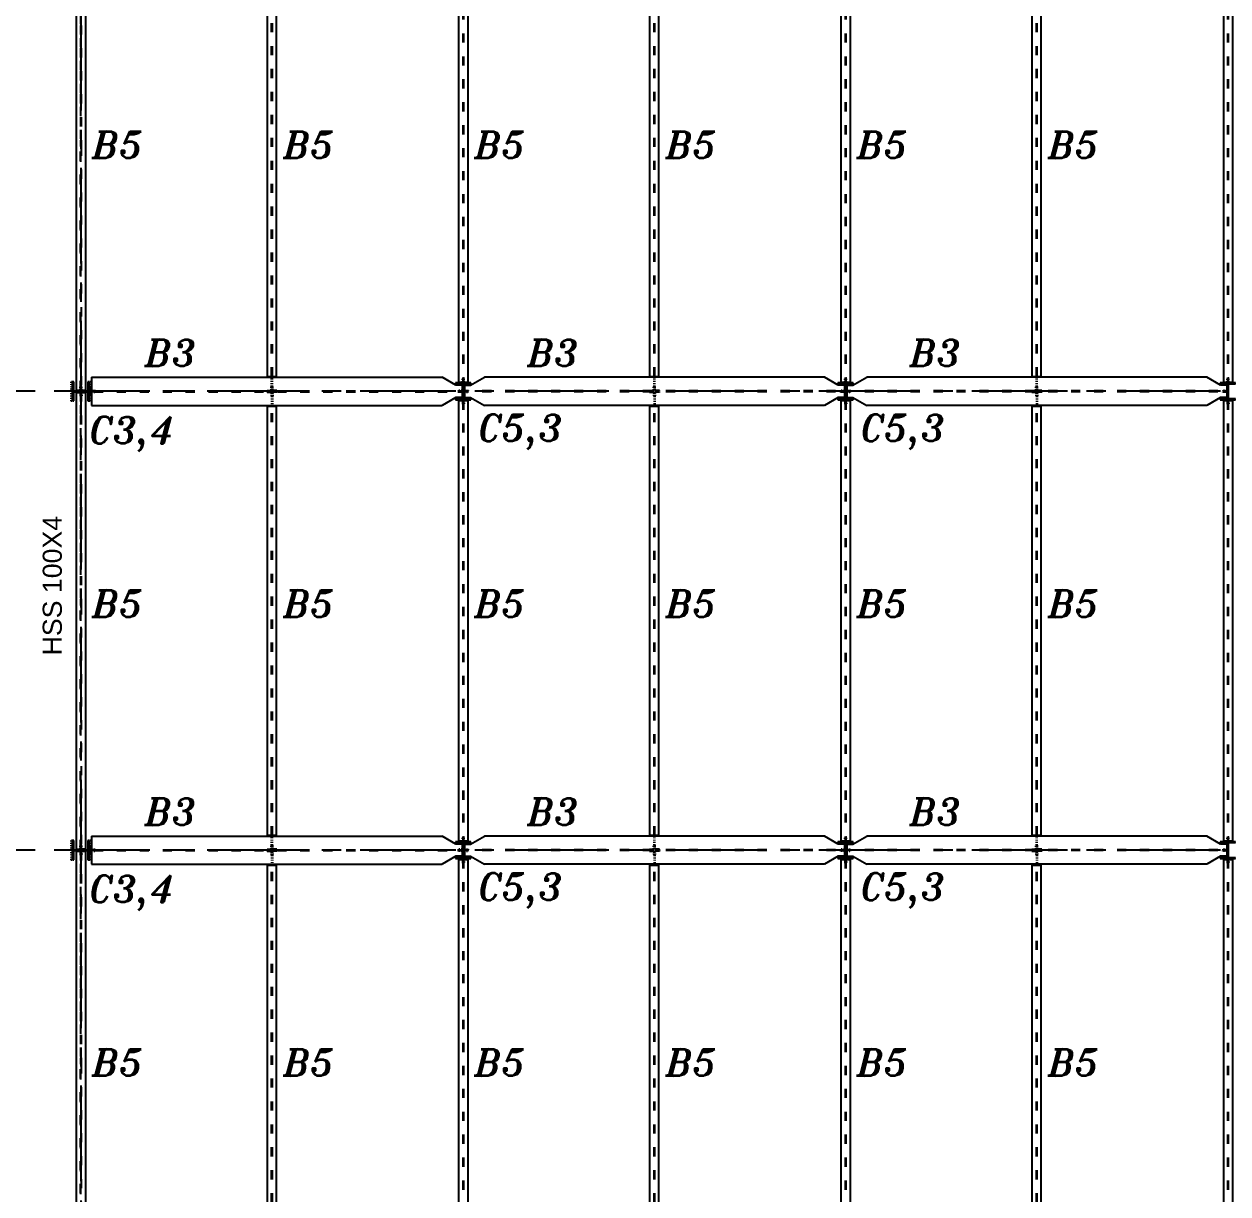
# Model space of a CAD drawing. Header units: inches. Extents: x -15 to 1885144, y -42615 to 866270.
# Drawn here: x 1699292 to 1715034, y 828802 to 844099 of the extents above; entities that cross this region are included whole.
import ezdxf

# ---------------------------------------------------------------- set-up
doc = ezdxf.new("R2010")
doc.units = ezdxf.units.IN
doc.header["$LTSCALE"] = 100
doc.header["$MEASUREMENT"] = 0
for name, pattern in [('CENTER', [2, 1.25, -0.25, 0.25, -0.25]), ('dash line', [30, 12, -18]), ('PHANTOM2', [1.25, 0.625, -0.125, 0.125, -0.125, 0.125, -0.125])]:
    doc.linetypes.add(name, pattern=pattern)
for name, color, linetype in [('axis', 8, 'PHANTOM2'), ('bracing', 6, 'Continuous'), ('columns', 2, 'Continuous'), ('layout', 7, 'Continuous'), ('text', 3, 'Continuous')]:
    doc.layers.add(name, color=color, linetype=linetype)
doc.styles.get("Standard").update_dxf_attribs({"font": 'arial.ttf'})
doc.styles.add('TEXT-3', font='ITALICT.shx', dxfattribs={"height": 350})

# ---------------------------------------------------------------- blocks, each defined once
blk = doc.blocks.new('*U974')
at = {"layer": 'columns', "ltscale": 0.01}
for p, q in [((-7400, 110), (-7600, 110)), ((-7600, 110), (-7600, 100)), ((-7600, 100), (-7400, 100)), ((-7505, 100), (-7505, -100)), ((-7505, 5), (-7495, 5)), ((-7495, 100), (-7495, -100)), ((-7400, 100), (-7400, 110)), ((-2400, 110), (-2600, 110)), ((-2600, 110), (-2600, 100)), ((-2600, 100), (-2400, 100)), ((-2505, 100), (-2505, -100)), ((-2505, 5), (-2495, 5)), ((-2495, 100), (-2495, -100)), ((-2400, 100), (-2400, 110)), ((2600, 110), (2400, 110)), ((2400, 110), (2400, 100)), ((2400, 100), (2600, 100)), ((2495, 100), (2495, -100)), ((2495, 5), (2505, 5)), ((2505, 100), (2505, -100)), ((2600, 100), (2600, 110)), ((7600, 110), (7400, 110)), ((7400, 110), (7400, 100)), ((7400, 100), (7600, 100)), ((7495, 100), (7495, -100)), ((7495, 5), (7505, 5)), ((7505, 100), (7505, -100)), ((7600, 100), (7600, 110)), ((-7400, -100), (-7600, -100)), ((-7600, -100), (-7600, -110)), ((-7600, -110), (-7400, -110)), ((-7400, -110), (-7400, -100)), ((-2400, -100), (-2600, -100)), ((-2600, -100), (-2600, -110)), ((-2600, -110), (-2400, -110)), ((-2400, -110), (-2400, -100)), ((2600, -100), (2400, -100)), ((2400, -100), (2400, -110)), ((2400, -110), (2600, -110)), ((2600, -110), (2600, -100)), ((7600, -100), (7400, -100)), ((7400, -100), (7400, -110)), ((7400, -110), (7600, -110)), ((7600, -110), (7600, -100))]:
    blk.add_line(p, q, dxfattribs=at)
blk = doc.blocks.new('*U975')
at = {"layer": 'columns', "color": 0, "linetype": 'ByBlock', "lineweight": -2, "transparency": 16777216}
for p in [(0, -12000), (0, -18000)]:
    blk.add_blockref('*U974', p, dxfattribs=at)
blk = doc.blocks.new('*U976')
at = {"layer": 'layout'}
for p, q in [((-12505, 2995), (-12565, 2995)), ((-12495, 2995), (-12435, 2995)), ((-12435, 2995), (-12435, 2989)), ((12495, 2993), (12435, 2993)), ((12505, 2993), (12565, 2993)), ((12565, 2993), (12565, 2987)), ((-12565, 2989), (-12511, 2989)), ((-12511, 2989), (-12511, 2985)), ((-12435, 2989), (-12489, 2989)), ((-12489, 2989), (-12489, 2985)), ((-7505, 2890), (-7565, 2890)), ((-7565, 2884), (-7511, 2884)), ((-7511, 2884), (-7511, 2880)), ((-7505, 2830), (-7505, 2880)), ((-7495, 2830), (-7495, 2890)), ((-7495, 2890), (-7435, 2890)), ((-7435, 2884), (-7489, 2884)), ((-7489, 2884), (-7489, 2880)), ((-7435, 2890), (-7435, 2884)), ((-2505, 2890), (-2565, 2890)), ((-2565, 2884), (-2511, 2884)), ((-2511, 2884), (-2511, 2880)), ((-2505, 2830), (-2505, 2880)), ((-2495, 2830), (-2495, 2890)), ((-2495, 2890), (-2435, 2890)), ((-2435, 2884), (-2489, 2884)), ((-2489, 2884), (-2489, 2880)), ((-2435, 2890), (-2435, 2884)), ((2495, 2890), (2435, 2890)), ((2435, 2884), (2489, 2884)), ((2489, 2884), (2489, 2880)), ((2495, 2830), (2495, 2880)), ((2505, 2830), (2505, 2890)), ((2505, 2890), (2565, 2890)), ((2565, 2884), (2511, 2884)), ((2511, 2884), (2511, 2880)), ((2565, 2890), (2565, 2884)), ((7500, 2890), (7440, 2890)), ((7440, 2884), (7494, 2884)), ((7494, 2884), (7494, 2880)), ((7500, 2830), (7500, 2880)), ((7510, 2830), (7510, 2890)), ((7510, 2890), (7570, 2890)), ((7570, 2884), (7516, 2884)), ((7516, 2884), (7516, 2880)), ((7570, 2890), (7570, 2884)), ((12435, 2987), (12489, 2987)), ((12489, 2987), (12489, 2983)), ((12565, 2987), (12511, 2987)), ((12511, 2987), (12511, 2983)), ((-7505, -2830), (-7505, -2880)), ((-7495, -2830), (-7495, -2890)), ((-2505, -2830), (-2505, -2880)), ((-2495, -2830), (-2495, -2890)), ((2495, -2830), (2495, -2880)), ((2505, -2830), (2505, -2890)), ((7500, -2830), (7500, -2880)), ((7510, -2830), (7510, -2890)), ((-12565, -2989), (-12511, -2989)), ((-12511, -2989), (-12511, -2985)), ((-12489, -2989), (-12489, -2985)), ((-12435, -2989), (-12489, -2989)), ((-12435, -2995), (-12435, -2989)), ((-7565, -2884), (-7511, -2884)), ((-7505, -2890), (-7565, -2890)), ((-7511, -2884), (-7511, -2880)), ((-7495, -2890), (-7435, -2890)), ((-7489, -2884), (-7489, -2880)), ((-7435, -2884), (-7489, -2884)), ((-7435, -2890), (-7435, -2884)), ((-2565, -2884), (-2511, -2884)), ((-2505, -2890), (-2565, -2890)), ((-2511, -2884), (-2511, -2880)), ((-2495, -2890), (-2435, -2890)), ((-2489, -2884), (-2489, -2880)), ((-2435, -2884), (-2489, -2884)), ((-2435, -2890), (-2435, -2884)), ((2435, -2884), (2489, -2884)), ((2495, -2890), (2435, -2890)), ((2489, -2884), (2489, -2880)), ((2505, -2890), (2565, -2890)), ((2511, -2884), (2511, -2880)), ((2565, -2884), (2511, -2884)), ((2565, -2890), (2565, -2884)), ((7440, -2884), (7494, -2884)), ((7500, -2890), (7440, -2890)), ((7494, -2884), (7494, -2880)), ((7510, -2890), (7570, -2890)), ((7516, -2884), (7516, -2880)), ((7570, -2884), (7516, -2884)), ((7570, -2890), (7570, -2884)), ((12435, -2986), (12489, -2986)), ((12489, -2986), (12489, -2982)), ((12511, -2986), (12511, -2982)), ((12565, -2986), (12511, -2986)), ((12565, -2992), (12565, -2986)), ((-12505, -2995), (-12565, -2995)), ((-12495, -2995), (-12435, -2995)), ((12495, -2992), (12435, -2992)), ((12505, -2992), (12565, -2992))]:
    blk.add_line(p, q, dxfattribs=at)
at = {"layer": 'layout', "ltscale": 0.01}
for p, q in [((-12565, 2989), (-12565, 2995)), ((-12505, 2995), (-12505, 2985)), ((-12495, 2995), (-12495, 2985)), ((12435, 2987), (12435, 2993)), ((12495, 2993), (12495, 2983)), ((12505, 2993), (12505, 2983)), ((-12560, 2985), (-12440, 2985)), ((-12560, 2985), (-12560, 200)), ((-12440, 2985), (-12440, 200)), ((-10065, 2989), (-10011, 2989)), ((-9935, 2989), (-9989, 2989)), ((-7565, 2884), (-7565, 2890)), ((-7560, 2880), (-7440, 2880)), ((-7560, 2880), (-7560, -2880)), ((-7505, 2890), (-7505, 2880)), ((-7440, 2880), (-7440, -2880)), ((-5065, 2989), (-5011, 2989)), ((-4935, 2989), (-4989, 2989)), ((-2565, 2884), (-2565, 2890)), ((-2560, 2880), (-2440, 2880)), ((-2560, 2880), (-2560, -2880)), ((-2505, 2890), (-2505, 2880)), ((-2440, 2880), (-2440, -2880)), ((-65, 2989), (-11, 2989)), ((65, 2989), (11, 2989)), ((2435, 2884), (2435, 2890)), ((2440, 2880), (2560, 2880)), ((2440, 2880), (2440, -2880)), ((2495, 2890), (2495, 2880)), ((2560, 2880), (2560, -2880)), ((4935, 2989), (4989, 2989)), ((5065, 2989), (5011, 2989)), ((7440, 2884), (7440, 2890)), ((7445, 2880), (7565, 2880)), ((7445, 2880), (7445, -2880)), ((7500, 2890), (7500, 2880)), ((7565, 2880), (7565, -2880)), ((9940, 2989), (9994, 2989)), ((10070, 2989), (10016, 2989)), ((12440, 2983), (12560, 2983)), ((12440, -2982), (12440, 2983)), ((12560, -2982), (12560, 2983)), ((-10060, 2805), (-9940, 2805)), ((-10060, -2805), (-10060, 2805)), ((-9940, -2805), (-9940, 2805)), ((-5060, 2805), (-4940, 2805)), ((-5060, -2805), (-5060, 2805)), ((-4940, -2805), (-4940, 2805)), ((-60, 2805), (60, 2805)), ((-60, -2805), (-60, 2805)), ((60, -2805), (60, 2805)), ((4940, 2805), (5060, 2805)), ((4940, -2805), (4940, 2805)), ((5060, -2805), (5060, 2805)), ((9945, 2805), (10065, 2805)), ((9945, -2805), (9945, 2805)), ((10065, -2805), (10065, 2805)), ((-12560, 200), (-12560, -2985)), ((-12440, 200), (-12440, -2985)), ((-10060, -2805), (-9940, -2805)), ((-5060, -2805), (-4940, -2805)), ((-60, -2805), (60, -2805)), ((4940, -2805), (5060, -2805)), ((9945, -2805), (10065, -2805)), ((-12565, -2989), (-12565, -2995)), ((-12560, -2985), (-12440, -2985)), ((-12505, -2995), (-12505, -2985)), ((-12495, -2995), (-12495, -2985)), ((-10065, -2989), (-10011, -2989)), ((-9935, -2989), (-9989, -2989)), ((-7565, -2884), (-7565, -2890)), ((-7560, -2880), (-7440, -2880)), ((-7505, -2890), (-7505, -2880)), ((-5065, -2989), (-5011, -2989)), ((-4935, -2989), (-4989, -2989)), ((-2565, -2884), (-2565, -2890)), ((-2560, -2880), (-2440, -2880)), ((-2505, -2890), (-2505, -2880)), ((-65, -2989), (-11, -2989)), ((65, -2989), (11, -2989)), ((2435, -2884), (2435, -2890)), ((2440, -2880), (2560, -2880)), ((2495, -2890), (2495, -2880)), ((4935, -2989), (4989, -2989)), ((5065, -2989), (5011, -2989)), ((7440, -2884), (7440, -2890)), ((7445, -2880), (7565, -2880)), ((7500, -2890), (7500, -2880)), ((9940, -2989), (9994, -2989)), ((10070, -2989), (10016, -2989)), ((12435, -2986), (12435, -2992)), ((12440, -2982), (12560, -2982)), ((12495, -2992), (12495, -2982)), ((12505, -2992), (12505, -2982))]:
    blk.add_line(p, q, dxfattribs=at)
at = {"layer": 'layout', "linetype": 'dash line'}
for p, q in [((-12546, 2995), (-12546, 2989)), ((-12530, 2995), (-12530, 2989)), ((-12470, 2995), (-12470, 2989)), ((-12454, 2995), (-12454, 2989)), ((12454, 2993), (12454, 2987)), ((12470, 2993), (12470, 2987)), ((12530, 2993), (12530, 2987)), ((12546, 2993), (12546, 2987)), ((-7546, 2890), (-7546, 2884)), ((-7530, 2890), (-7530, 2884)), ((-7470, 2890), (-7470, 2884)), ((-7454, 2890), (-7454, 2884)), ((-2546, 2890), (-2546, 2884)), ((-2530, 2890), (-2530, 2884)), ((-2470, 2890), (-2470, 2884)), ((-2454, 2890), (-2454, 2884)), ((2454, 2890), (2454, 2884)), ((2470, 2890), (2470, 2884)), ((2530, 2890), (2530, 2884)), ((2546, 2890), (2546, 2884)), ((7459, 2890), (7459, 2884)), ((7475, 2890), (7475, 2884)), ((7535, 2890), (7535, 2884)), ((7551, 2890), (7551, 2884)), ((-12546, -2995), (-12546, -2989)), ((-12530, -2995), (-12530, -2989)), ((-12470, -2995), (-12470, -2989)), ((-12454, -2995), (-12454, -2989)), ((-7546, -2890), (-7546, -2884)), ((-7530, -2890), (-7530, -2884)), ((-7470, -2890), (-7470, -2884)), ((-7454, -2890), (-7454, -2884)), ((-2546, -2890), (-2546, -2884)), ((-2530, -2890), (-2530, -2884)), ((-2470, -2890), (-2470, -2884)), ((-2454, -2890), (-2454, -2884)), ((2454, -2890), (2454, -2884)), ((2470, -2890), (2470, -2884)), ((2530, -2890), (2530, -2884)), ((2546, -2890), (2546, -2884)), ((7459, -2890), (7459, -2884)), ((7475, -2890), (7475, -2884)), ((7535, -2890), (7535, -2884)), ((7551, -2890), (7551, -2884)), ((12454, -2992), (12454, -2986)), ((12470, -2992), (12470, -2986)), ((12530, -2992), (12530, -2986)), ((12546, -2992), (12546, -2986))]:
    blk.add_line(p, q, dxfattribs=at)
at = {"layer": 'layout', "linetype": 'dash line', "ltscale": 0.01}
for p, q in [((-10005, 2995), (-10065, 2995)), ((-10065, 2989), (-10065, 2995)), ((-10046, 2995), (-10046, 2989)), ((-10030, 2995), (-10030, 2989)), ((-10005, 2935), (-10005, 2995)), ((-9995, 2935), (-9995, 2995)), ((-9995, 2995), (-9935, 2995)), ((-9970, 2995), (-9970, 2989)), ((-9954, 2995), (-9954, 2989)), ((-9935, 2995), (-9935, 2989)), ((-5005, 2995), (-5065, 2995)), ((-5065, 2989), (-5065, 2995)), ((-5046, 2995), (-5046, 2989)), ((-5030, 2995), (-5030, 2989)), ((-5005, 2935), (-5005, 2995)), ((-4995, 2935), (-4995, 2995)), ((-4995, 2995), (-4935, 2995)), ((-4970, 2995), (-4970, 2989)), ((-4954, 2995), (-4954, 2989)), ((-4935, 2995), (-4935, 2989)), ((-5, 2995), (-65, 2995)), ((-65, 2989), (-65, 2995)), ((-46, 2995), (-46, 2989)), ((-30, 2995), (-30, 2989)), ((-5, 2935), (-5, 2995)), ((5, 2935), (5, 2995)), ((5, 2995), (65, 2995)), ((30, 2995), (30, 2989)), ((46, 2995), (46, 2989)), ((65, 2995), (65, 2989)), ((4995, 2995), (4935, 2995)), ((4935, 2989), (4935, 2995)), ((4954, 2995), (4954, 2989)), ((4970, 2995), (4970, 2989)), ((4995, 2935), (4995, 2995)), ((5005, 2935), (5005, 2995)), ((5005, 2995), (5065, 2995)), ((5030, 2995), (5030, 2989)), ((5046, 2995), (5046, 2989)), ((5065, 2995), (5065, 2989)), ((10000, 2995), (9940, 2995)), ((9940, 2989), (9940, 2995)), ((9959, 2995), (9959, 2989)), ((9975, 2995), (9975, 2989)), ((10000, 2935), (10000, 2995)), ((10010, 2935), (10010, 2995)), ((10010, 2995), (10070, 2995)), ((10035, 2995), (10035, 2989)), ((10051, 2995), (10051, 2989)), ((10070, 2995), (10070, 2989)), ((-10011, 2989), (-10011, 2985)), ((-10011, 2985), (-10011, 2935)), ((-10011, 2935), (-10005, 2935)), ((-10005, 2935), (-10005, 2815)), ((-9989, 2935), (-9995, 2935)), ((-9995, 2935), (-9995, 2815)), ((-9989, 2989), (-9989, 2985)), ((-9989, 2985), (-9989, 2935)), ((-7511, 2880), (-7511, 2830)), ((-7489, 2880), (-7489, 2830)), ((-5011, 2989), (-5011, 2985)), ((-5011, 2985), (-5011, 2935)), ((-5011, 2935), (-5005, 2935)), ((-5005, 2935), (-5005, 2815)), ((-4989, 2935), (-4995, 2935)), ((-4995, 2935), (-4995, 2815)), ((-4989, 2989), (-4989, 2985)), ((-4989, 2985), (-4989, 2935)), ((-2511, 2880), (-2511, 2830)), ((-2489, 2880), (-2489, 2830)), ((-11, 2989), (-11, 2985)), ((-11, 2985), (-11, 2935)), ((-11, 2935), (-5, 2935)), ((-5, 2935), (-5, 2815)), ((11, 2935), (5, 2935)), ((5, 2935), (5, 2815)), ((11, 2989), (11, 2985)), ((11, 2985), (11, 2935)), ((2489, 2880), (2489, 2830)), ((2511, 2880), (2511, 2830)), ((4989, 2989), (4989, 2985)), ((4989, 2985), (4989, 2935)), ((4989, 2935), (4995, 2935)), ((4995, 2935), (4995, 2815)), ((5011, 2935), (5005, 2935)), ((5005, 2935), (5005, 2815)), ((5011, 2989), (5011, 2985)), ((5011, 2985), (5011, 2935)), ((7494, 2880), (7494, 2830)), ((7516, 2880), (7516, 2830)), ((9994, 2989), (9994, 2985)), ((9994, 2985), (9994, 2935)), ((9994, 2935), (10000, 2935)), ((10000, 2935), (10000, 2815)), ((10016, 2935), (10010, 2935)), ((10010, 2935), (10010, 2815)), ((10016, 2989), (10016, 2985)), ((10016, 2985), (10016, 2935)), ((-7511, 2830), (-7505, 2830)), ((-7489, 2830), (-7495, 2830)), ((-2511, 2830), (-2505, 2830)), ((-2489, 2830), (-2495, 2830)), ((2489, 2830), (2495, 2830)), ((2511, 2830), (2505, 2830)), ((7494, 2830), (7500, 2830)), ((7516, 2830), (7510, 2830)), ((-10005, -2935), (-10005, -2815)), ((-9995, -2935), (-9995, -2815)), ((-7511, -2880), (-7511, -2830)), ((-7511, -2830), (-7505, -2830)), ((-7489, -2830), (-7495, -2830)), ((-7489, -2880), (-7489, -2830)), ((-5005, -2935), (-5005, -2815)), ((-4995, -2935), (-4995, -2815)), ((-2511, -2880), (-2511, -2830)), ((-2511, -2830), (-2505, -2830)), ((-2489, -2830), (-2495, -2830)), ((-2489, -2880), (-2489, -2830)), ((-5, -2935), (-5, -2815)), ((5, -2935), (5, -2815)), ((2489, -2880), (2489, -2830)), ((2489, -2830), (2495, -2830)), ((2511, -2830), (2505, -2830)), ((2511, -2880), (2511, -2830)), ((4995, -2935), (4995, -2815)), ((5005, -2935), (5005, -2815)), ((7494, -2880), (7494, -2830)), ((7494, -2830), (7500, -2830)), ((7516, -2830), (7510, -2830)), ((7516, -2880), (7516, -2830)), ((10000, -2935), (10000, -2815)), ((10010, -2935), (10010, -2815)), ((-10065, -2989), (-10065, -2995)), ((-10046, -2995), (-10046, -2989)), ((-10030, -2995), (-10030, -2989)), ((-10011, -2985), (-10011, -2935)), ((-10011, -2935), (-10005, -2935)), ((-10011, -2989), (-10011, -2985)), ((-10005, -2935), (-10005, -2995)), ((-9995, -2935), (-9995, -2995)), ((-9989, -2935), (-9995, -2935)), ((-9989, -2985), (-9989, -2935)), ((-9989, -2989), (-9989, -2985)), ((-9970, -2995), (-9970, -2989)), ((-9954, -2995), (-9954, -2989)), ((-9935, -2995), (-9935, -2989)), ((-5065, -2989), (-5065, -2995)), ((-5046, -2995), (-5046, -2989)), ((-5030, -2995), (-5030, -2989)), ((-5011, -2985), (-5011, -2935)), ((-5011, -2935), (-5005, -2935)), ((-5011, -2989), (-5011, -2985)), ((-5005, -2935), (-5005, -2995)), ((-4995, -2935), (-4995, -2995)), ((-4989, -2935), (-4995, -2935)), ((-4989, -2985), (-4989, -2935)), ((-4989, -2989), (-4989, -2985)), ((-4970, -2995), (-4970, -2989)), ((-4954, -2995), (-4954, -2989)), ((-4935, -2995), (-4935, -2989)), ((-65, -2989), (-65, -2995)), ((-46, -2995), (-46, -2989)), ((-30, -2995), (-30, -2989)), ((-11, -2985), (-11, -2935)), ((-11, -2935), (-5, -2935)), ((-11, -2989), (-11, -2985)), ((-5, -2935), (-5, -2995)), ((5, -2935), (5, -2995)), ((11, -2935), (5, -2935)), ((11, -2985), (11, -2935)), ((11, -2989), (11, -2985)), ((30, -2995), (30, -2989)), ((46, -2995), (46, -2989)), ((65, -2995), (65, -2989)), ((4935, -2989), (4935, -2995)), ((4954, -2995), (4954, -2989)), ((4970, -2995), (4970, -2989)), ((4989, -2985), (4989, -2935)), ((4989, -2935), (4995, -2935)), ((4989, -2989), (4989, -2985)), ((4995, -2935), (4995, -2995)), ((5005, -2935), (5005, -2995)), ((5011, -2935), (5005, -2935)), ((5011, -2985), (5011, -2935)), ((5011, -2989), (5011, -2985)), ((5030, -2995), (5030, -2989)), ((5046, -2995), (5046, -2989)), ((5065, -2995), (5065, -2989)), ((9940, -2989), (9940, -2995)), ((9959, -2995), (9959, -2989)), ((9975, -2995), (9975, -2989)), ((9994, -2985), (9994, -2935)), ((9994, -2935), (10000, -2935)), ((9994, -2989), (9994, -2985)), ((10000, -2935), (10000, -2995)), ((10010, -2935), (10010, -2995)), ((10016, -2935), (10010, -2935)), ((10016, -2985), (10016, -2935)), ((10016, -2989), (10016, -2985)), ((10035, -2995), (10035, -2989)), ((10051, -2995), (10051, -2989)), ((10070, -2995), (10070, -2989)), ((-10005, -2995), (-10065, -2995)), ((-9995, -2995), (-9935, -2995)), ((-5005, -2995), (-5065, -2995)), ((-4995, -2995), (-4935, -2995)), ((-5, -2995), (-65, -2995)), ((5, -2995), (65, -2995)), ((4995, -2995), (4935, -2995)), ((5005, -2995), (5065, -2995)), ((10000, -2995), (9940, -2995)), ((10010, -2995), (10070, -2995))]:
    blk.add_line(p, q, dxfattribs=at)
at = {"layer": 'layout', "linetype": 'dash line', "ltscale": 0.1}
for p, q in [((-12505, 2985), (-12505, 200)), ((-12495, 2985), (-12495, 200)), ((-7505, 2880), (-7505, -2830)), ((-7495, 2880), (-7495, -2830)), ((-2505, 2880), (-2505, -2830)), ((-2495, 2880), (-2495, -2830)), ((2495, 2880), (2495, -2830)), ((2505, 2880), (2505, -2830)), ((7500, 2880), (7500, -2830)), ((7510, 2880), (7510, -2830)), ((12495, 2983), (12495, -2982)), ((12505, -2982), (12505, 2983)), ((-10005, -2805), (-10005, 2805)), ((-9995, -2805), (-9995, 2805)), ((-5005, -2805), (-5005, 2805)), ((-4995, -2805), (-4995, 2805)), ((-5, -2805), (-5, 2805)), ((5, -2805), (5, 2805)), ((4995, -2805), (4995, 2805)), ((5005, -2805), (5005, 2805)), ((10000, -2805), (10000, 2805)), ((10010, -2805), (10010, 2805)), ((-12505, -2985), (-12505, 200)), ((-12495, 200), (-12495, -2985))]:
    blk.add_line(p, q, dxfattribs=at)
blk = doc.blocks.new('*U977')
at = {"layer": 'layout', "color": 0, "linetype": 'ByBlock', "lineweight": -2, "transparency": 16777216}
for p in [(0, -6000), (0, -12000), (0, -18000)]:
    blk.add_blockref('*U976', p, dxfattribs=at)
blk = doc.blocks.new('*U982')
at = {"layer": 'columns', "linetype": 'dash line', "ltscale": 0.01}
for p, q in [((-12700, 125), (-12700, -125)), ((-12680, 125), (-12700, 125)), ((-12680, -125), (-12680, 125)), ((-12460, -125), (-12460, 125)), ((-12440, 125), (-12460, 125)), ((-12440, -125), (-12440, 125)), ((12190, 110), (12190, -110)), ((12210, 110), (12190, 110)), ((12210, -110), (12210, 110)), ((12650, 110), (12650, -110)), ((12670, 110), (12650, 110)), ((12670, -110), (12670, 110)), ((-12700, -125), (-12680, -125)), ((-12460, -125), (-12440, -125)), ((12190, -110), (12210, -110)), ((12650, -110), (12670, -110))]:
    blk.add_line(p, q, dxfattribs=at)
at = {"layer": 'columns', "ltscale": 0.01}
for p, q in [((-12680, 125), (-12680, -125)), ((-12660, 125), (-12680, 125)), ((-12680, -125), (-12680, 125)), ((-12680, 5), (-12460, 5)), ((-12660, -125), (-12660, 125)), ((-12660, 5), (-12480, 5)), ((-12660, 5), (-12480, 5)), ((-12570, -5), (-12570, 5)), ((-12570, -5), (-12570, 5)), ((-12480, 125), (-12480, -125)), ((-12460, 125), (-12480, 125)), ((-12460, -125), (-12460, 125)), ((-12460, 125), (-12460, -125)), ((12160, 120), (12160, -120)), ((12180, 120), (12160, 120)), ((12180, -120), (12180, 120)), ((12180, 7.5), (12680, 7.5)), ((12210, 7.5), (12650, 7.5)), ((12430, -7.5), (12430, 7.5)), ((12430, -7.5), (12430, 7.5)), ((12680, 120), (12680, -120)), ((12700, 120), (12680, 120)), ((12700, -120), (12700, 120)), ((-12680, -5), (-12460, -5)), ((-12680, -125), (-12660, -125)), ((-12660, -5), (-12480, -5)), ((-12660, -5), (-12480, -5)), ((-12480, -125), (-12460, -125)), ((12160, -120), (12180, -120)), ((12180, -7.5), (12680, -7.5)), ((12210, -7.5), (12650, -7.5)), ((12680, -120), (12700, -120))]:
    blk.add_line(p, q, dxfattribs=at)
blk = doc.blocks.new('*U983')
at = {"layer": 'columns', "color": 0, "linetype": 'ByBlock', "lineweight": -2, "transparency": 16777216}
for p in [(0, -12000), (0, -18000)]:
    blk.add_blockref('*U982', p, dxfattribs=at)
blk = doc.blocks.new('*U1009')
at = {"layer": 'text', "linetype": 'Continuous', "style": 'TEXT-3'}
blk.add_text('B3', height=350, dxfattribs=at).set_placement((-350, -175))
blk = doc.blocks.new('*U1010')
at = {"layer": 'text', "color": 0, "linetype": 'ByBlock', "lineweight": -2, "transparency": 16777216}
for p in [(0, 48000), (5000, 48000), (10000, 48000), (0, 42000), (5000, 42000), (10000, 42000)]:
    blk.add_blockref('*U1009', p, dxfattribs=at)
blk = doc.blocks.new('*U1011')
at = {"layer": 'text', "linetype": 'Continuous', "style": 'TEXT-3'}
blk.add_text('B5', height=350, dxfattribs=at).set_placement((-358, -175))
blk = doc.blocks.new('*U1012')
at = {"layer": 'text', "color": 0, "linetype": 'ByBlock', "lineweight": -2, "transparency": 16777216}
for p in [(0, 48000), (2500, 48000), (5000, 48000), (7500, 48000), (10000, 48000), (12500, 48000), (0, 42000), (2500, 42000), (5000, 42000), (7500, 42000), (10000, 42000), (12500, 42000), (0, 36000), (2500, 36000), (5000, 36000), (7500, 36000), (10000, 36000), (12500, 36000)]:
    blk.add_blockref('*U1011', p, dxfattribs=at)
blk = doc.blocks.new('*U1021')
at = {"layer": 'text', "linetype": 'Continuous', "style": 'TEXT-3'}
blk.add_text('C3,4', height=350, dxfattribs=at).set_placement((-617, -142))
blk = doc.blocks.new('*U1022')
at = {"layer": 'text', "color": 0, "linetype": 'ByBlock', "lineweight": -2, "transparency": 16777216}
for p in [(0, 48000), (0, 42000)]:
    blk.add_blockref('*U1021', p, dxfattribs=at)
blk = doc.blocks.new('*U1023')
at = {"layer": 'text', "linetype": 'Continuous', "style": 'TEXT-3'}
blk.add_text('C5,3', height=350, dxfattribs=at).set_placement((-617, -142))
blk = doc.blocks.new('*U1024')
at = {"layer": 'text', "color": 0, "linetype": 'ByBlock', "lineweight": -2, "transparency": 16777216}
for p in [(0, 48000), (5000, 48000), (0, 42000), (5000, 42000)]:
    blk.add_blockref('*U1023', p, dxfattribs=at)

msp = doc.modelspace()

# ---------------------------------------------------------------- linework, layer by layer
at = {"layer": 'axis', "linetype": 'CENTER', "ltscale": 10}
for p, q in [((1700034.378, 862218.094), (1700034.378, 790996.968)), ((1734936.993, 839296.968), (1628025.176, 839296.968)), ((1734936.993, 839296.968), (1628025.176, 839296.968)), ((1734936.993, 839296.968), (1628025.176, 839296.968)), ((1734936.993, 839296.968), (1628025.176, 839296.968)), ((1734936.993, 833296.968), (1628025.176, 833296.968)), ((1734936.993, 833296.968), (1628025.176, 833296.968)), ((1734936.993, 833296.968), (1628025.176, 833296.968)), ((1734936.993, 833296.968), (1628025.176, 833296.968))]:
    msp.add_line(p, q, dxfattribs=at)
at = {"layer": 'bracing', "linetype": 'dash line', "ltscale": 0.1}
msp.add_line((1700034.378, 827296.968), (1700034.378, 845296.968), dxfattribs=at)
at = {"layer": 'layout', "ltscale": 0.01}
for p, q in [((1700174.378, 839481.968), (1704757.513, 839481.968)), ((1700174.378, 839481.968), (1700174.378, 839111.968)), ((1704939.378, 839376.968), (1704757.513, 839481.968)), ((1705129.378, 839376.968), (1705311.243, 839481.968)), ((1709757.513, 839481.968), (1705311.243, 839481.968)), ((1709939.378, 839376.968), (1709757.513, 839481.968)), ((1710129.378, 839376.968), (1710311.243, 839481.968)), ((1714757.513, 839481.968), (1710311.243, 839481.968)), ((1714939.378, 839376.968), (1714757.513, 839481.968)), ((1699969.378, 839307.968), (1699969.378, 839301.968)), ((1699969.378, 839285.968), (1699969.378, 839291.968)), ((1699974.378, 839311.968), (1700094.378, 839311.968)), ((1699974.378, 839281.968), (1700094.378, 839281.968)), ((1700029.378, 839301.968), (1700029.378, 839311.968)), ((1700029.378, 839291.968), (1700029.378, 839281.968)), ((1700164.378, 839291.968), (1700174.378, 839291.968)), ((1705019.378, 839376.968), (1704939.378, 839376.968)), ((1705019.378, 839376.968), (1705019.378, 839216.968)), ((1705049.378, 839376.968), (1705129.378, 839376.968)), ((1705049.378, 839376.968), (1705049.378, 839216.968)), ((1710019.378, 839376.968), (1709939.378, 839376.968)), ((1710019.378, 839376.968), (1710019.378, 839216.968)), ((1710029.378, 839291.968), (1710019.378, 839291.968)), ((1710049.378, 839376.968), (1710129.378, 839376.968)), ((1710049.378, 839376.968), (1710049.378, 839216.968)), ((1715019.378, 839376.968), (1714939.378, 839376.968)), ((1715019.378, 839376.968), (1715019.378, 839216.968)), ((1715029.378, 839291.968), (1715019.378, 839291.968)), ((1700174.378, 839111.968), (1704757.513, 839111.968)), ((1704939.378, 839216.968), (1704757.513, 839111.968)), ((1705019.378, 839216.968), (1704939.378, 839216.968)), ((1705049.378, 839216.968), (1705129.378, 839216.968)), ((1705129.378, 839216.968), (1705311.243, 839111.968)), ((1709757.513, 839111.968), (1705311.243, 839111.968)), ((1709939.378, 839216.968), (1709757.513, 839111.968)), ((1710019.378, 839216.968), (1709939.378, 839216.968)), ((1710049.378, 839216.968), (1710129.378, 839216.968)), ((1710129.378, 839216.968), (1710311.243, 839111.968)), ((1714757.513, 839111.968), (1710311.243, 839111.968)), ((1714939.378, 839216.968), (1714757.513, 839111.968)), ((1715019.378, 839216.968), (1714939.378, 839216.968)), ((1700174.378, 833481.968), (1704757.513, 833481.968)), ((1700174.378, 833481.968), (1700174.378, 833111.968)), ((1704939.378, 833376.968), (1704757.513, 833481.968)), ((1705129.378, 833376.968), (1705311.243, 833481.968)), ((1709757.513, 833481.968), (1705311.243, 833481.968)), ((1709939.378, 833376.968), (1709757.513, 833481.968)), ((1710129.378, 833376.968), (1710311.243, 833481.968)), ((1714757.513, 833481.968), (1710311.243, 833481.968)), ((1714939.378, 833376.968), (1714757.513, 833481.968)), ((1699969.378, 833307.968), (1699969.378, 833301.968)), ((1699969.378, 833285.968), (1699969.378, 833291.968)), ((1699974.378, 833311.968), (1700094.378, 833311.968)), ((1699974.378, 833281.968), (1700094.378, 833281.968)), ((1700029.378, 833301.968), (1700029.378, 833311.968)), ((1700029.378, 833291.968), (1700029.378, 833281.968)), ((1700164.378, 833291.968), (1700174.378, 833291.968)), ((1705019.378, 833376.968), (1704939.378, 833376.968)), ((1705019.378, 833376.968), (1705019.378, 833216.968)), ((1705049.378, 833376.968), (1705129.378, 833376.968)), ((1705049.378, 833376.968), (1705049.378, 833216.968)), ((1710019.378, 833376.968), (1709939.378, 833376.968)), ((1710019.378, 833376.968), (1710019.378, 833216.968)), ((1710029.378, 833291.968), (1710019.378, 833291.968)), ((1710049.378, 833376.968), (1710129.378, 833376.968)), ((1710049.378, 833376.968), (1710049.378, 833216.968)), ((1715019.378, 833376.968), (1714939.378, 833376.968)), ((1715019.378, 833376.968), (1715019.378, 833216.968)), ((1715029.378, 833291.968), (1715019.378, 833291.968)), ((1700174.378, 833111.968), (1704757.513, 833111.968)), ((1704939.378, 833216.968), (1704757.513, 833111.968)), ((1705019.378, 833216.968), (1704939.378, 833216.968)), ((1705049.378, 833216.968), (1705129.378, 833216.968)), ((1705129.378, 833216.968), (1705311.243, 833111.968)), ((1709757.513, 833111.968), (1705311.243, 833111.968)), ((1709939.378, 833216.968), (1709757.513, 833111.968)), ((1710019.378, 833216.968), (1709939.378, 833216.968)), ((1710049.378, 833216.968), (1710129.378, 833216.968)), ((1710129.378, 833216.968), (1710311.243, 833111.968)), ((1714757.513, 833111.968), (1710311.243, 833111.968)), ((1714939.378, 833216.968), (1714757.513, 833111.968)), ((1715019.378, 833216.968), (1714939.378, 833216.968))]:
    msp.add_line(p, q, dxfattribs=at)
at = {"layer": 'layout'}
for p, q in [((1699969.378, 839307.968), (1700023.378, 839307.968)), ((1700029.378, 839301.968), (1699969.378, 839301.968)), ((1700029.378, 839291.968), (1699969.378, 839291.968)), ((1699969.378, 839285.968), (1700023.378, 839285.968)), ((1700023.378, 839307.968), (1700023.378, 839311.968)), ((1700023.378, 839285.968), (1700023.378, 839281.968)), ((1700029.378, 839361.968), (1700029.378, 839311.968)), ((1700029.378, 839231.968), (1700029.378, 839281.968)), ((1700039.378, 839361.968), (1700039.378, 839301.968)), ((1700039.378, 839301.968), (1700099.378, 839301.968)), ((1700039.378, 839231.968), (1700039.378, 839291.968)), ((1700039.378, 839291.968), (1700099.378, 839291.968)), ((1700045.378, 839307.968), (1700045.378, 839311.968)), ((1700099.378, 839307.968), (1700045.378, 839307.968)), ((1700099.378, 839285.968), (1700045.378, 839285.968)), ((1700045.378, 839285.968), (1700045.378, 839281.968)), ((1700099.378, 839301.968), (1700099.378, 839307.968)), ((1700099.378, 839291.968), (1700099.378, 839285.968)), ((1700164.378, 839301.968), (1700164.378, 839361.968)), ((1700164.378, 839301.968), (1700164.378, 839361.968)), ((1700164.378, 839361.968), (1700170.378, 839361.968)), ((1700224.378, 839301.968), (1700164.378, 839301.968)), ((1700164.378, 839291.968), (1700164.378, 839231.968)), ((1700164.378, 839291.968), (1700164.378, 839231.968)), ((1700164.378, 839231.968), (1700170.378, 839231.968)), ((1700170.378, 839361.968), (1700170.378, 839307.968)), ((1700170.378, 839307.968), (1700174.378, 839307.968)), ((1700170.378, 839231.968), (1700170.378, 839285.968)), ((1700170.378, 839285.968), (1700174.378, 839285.968)), ((1700224.378, 839291.968), (1700174.378, 839291.968)), ((1704969.378, 839301.968), (1705029.378, 839301.968)), ((1704969.378, 839291.968), (1705019.378, 839291.968)), ((1705023.378, 839307.968), (1705019.378, 839307.968)), ((1705023.378, 839285.968), (1705019.378, 839285.968)), ((1705029.378, 839361.968), (1705023.378, 839361.968)), ((1705023.378, 839361.968), (1705023.378, 839307.968)), ((1705023.378, 839231.968), (1705023.378, 839285.968)), ((1705029.378, 839231.968), (1705023.378, 839231.968)), ((1705029.378, 839301.968), (1705029.378, 839361.968)), ((1705029.378, 839301.968), (1705029.378, 839361.968)), ((1705029.378, 839291.968), (1705029.378, 839231.968)), ((1705029.378, 839291.968), (1705029.378, 839231.968)), ((1705039.378, 839301.968), (1705039.378, 839361.968)), ((1705039.378, 839301.968), (1705039.378, 839361.968)), ((1705039.378, 839361.968), (1705045.378, 839361.968)), ((1705099.378, 839301.968), (1705039.378, 839301.968)), ((1705039.378, 839291.968), (1705039.378, 839231.968)), ((1705039.378, 839291.968), (1705039.378, 839231.968)), ((1705039.378, 839231.968), (1705045.378, 839231.968)), ((1705045.378, 839361.968), (1705045.378, 839307.968)), ((1705045.378, 839307.968), (1705049.378, 839307.968)), ((1705045.378, 839231.968), (1705045.378, 839285.968)), ((1705045.378, 839285.968), (1705049.378, 839285.968)), ((1705099.378, 839291.968), (1705049.378, 839291.968)), ((1709969.378, 839301.968), (1710029.378, 839301.968)), ((1709969.378, 839291.968), (1710019.378, 839291.968)), ((1710023.378, 839307.968), (1710019.378, 839307.968)), ((1710023.378, 839285.968), (1710019.378, 839285.968)), ((1710029.378, 839361.968), (1710023.378, 839361.968)), ((1710023.378, 839361.968), (1710023.378, 839307.968)), ((1710023.378, 839231.968), (1710023.378, 839285.968)), ((1710029.378, 839231.968), (1710023.378, 839231.968)), ((1710029.378, 839301.968), (1710029.378, 839361.968)), ((1710029.378, 839301.968), (1710029.378, 839361.968)), ((1710029.378, 839291.968), (1710029.378, 839231.968)), ((1710029.378, 839291.968), (1710029.378, 839231.968)), ((1710039.378, 839301.968), (1710039.378, 839361.968)), ((1710039.378, 839301.968), (1710039.378, 839361.968)), ((1710039.378, 839361.968), (1710045.378, 839361.968)), ((1710099.378, 839301.968), (1710039.378, 839301.968)), ((1710039.378, 839291.968), (1710039.378, 839231.968)), ((1710039.378, 839291.968), (1710039.378, 839231.968)), ((1710039.378, 839231.968), (1710045.378, 839231.968)), ((1710045.378, 839361.968), (1710045.378, 839307.968)), ((1710045.378, 839307.968), (1710049.378, 839307.968)), ((1710045.378, 839231.968), (1710045.378, 839285.968)), ((1710045.378, 839285.968), (1710049.378, 839285.968)), ((1710099.378, 839291.968), (1710049.378, 839291.968)), ((1714969.378, 839301.968), (1715029.378, 839301.968)), ((1714969.378, 839291.968), (1715019.378, 839291.968)), ((1715023.378, 839307.968), (1715019.378, 839307.968)), ((1715023.378, 839285.968), (1715019.378, 839285.968)), ((1715029.378, 839361.968), (1715023.378, 839361.968)), ((1715023.378, 839361.968), (1715023.378, 839307.968)), ((1715023.378, 839231.968), (1715023.378, 839285.968)), ((1715029.378, 839231.968), (1715023.378, 839231.968)), ((1715029.378, 839301.968), (1715029.378, 839361.968)), ((1715029.378, 839301.968), (1715029.378, 839361.968)), ((1715029.378, 839291.968), (1715029.378, 839231.968)), ((1715029.378, 839291.968), (1715029.378, 839231.968)), ((1699969.378, 833307.968), (1700023.378, 833307.968)), ((1700029.378, 833301.968), (1699969.378, 833301.968)), ((1700029.378, 833291.968), (1699969.378, 833291.968)), ((1699969.378, 833285.968), (1700023.378, 833285.968)), ((1700023.378, 833307.968), (1700023.378, 833311.968)), ((1700023.378, 833285.968), (1700023.378, 833281.968)), ((1700029.378, 833361.968), (1700029.378, 833311.968)), ((1700029.378, 833231.968), (1700029.378, 833281.968)), ((1700039.378, 833361.968), (1700039.378, 833301.968)), ((1700039.378, 833301.968), (1700099.378, 833301.968)), ((1700039.378, 833231.968), (1700039.378, 833291.968)), ((1700039.378, 833291.968), (1700099.378, 833291.968)), ((1700045.378, 833307.968), (1700045.378, 833311.968)), ((1700099.378, 833307.968), (1700045.378, 833307.968)), ((1700099.378, 833285.968), (1700045.378, 833285.968)), ((1700045.378, 833285.968), (1700045.378, 833281.968)), ((1700099.378, 833301.968), (1700099.378, 833307.968)), ((1700099.378, 833291.968), (1700099.378, 833285.968)), ((1700164.378, 833301.968), (1700164.378, 833361.968)), ((1700164.378, 833301.968), (1700164.378, 833361.968)), ((1700164.378, 833361.968), (1700170.378, 833361.968)), ((1700224.378, 833301.968), (1700164.378, 833301.968)), ((1700164.378, 833291.968), (1700164.378, 833231.968)), ((1700164.378, 833291.968), (1700164.378, 833231.968)), ((1700170.378, 833361.968), (1700170.378, 833307.968)), ((1700170.378, 833307.968), (1700174.378, 833307.968)), ((1700170.378, 833231.968), (1700170.378, 833285.968)), ((1700170.378, 833285.968), (1700174.378, 833285.968)), ((1700224.378, 833291.968), (1700174.378, 833291.968)), ((1704969.378, 833301.968), (1705029.378, 833301.968)), ((1704969.378, 833291.968), (1705019.378, 833291.968)), ((1705023.378, 833307.968), (1705019.378, 833307.968)), ((1705023.378, 833285.968), (1705019.378, 833285.968)), ((1705029.378, 833361.968), (1705023.378, 833361.968)), ((1705023.378, 833361.968), (1705023.378, 833307.968)), ((1705023.378, 833231.968), (1705023.378, 833285.968)), ((1705029.378, 833301.968), (1705029.378, 833361.968)), ((1705029.378, 833301.968), (1705029.378, 833361.968)), ((1705029.378, 833291.968), (1705029.378, 833231.968)), ((1705029.378, 833291.968), (1705029.378, 833231.968)), ((1705039.378, 833301.968), (1705039.378, 833361.968)), ((1705039.378, 833301.968), (1705039.378, 833361.968)), ((1705039.378, 833361.968), (1705045.378, 833361.968)), ((1705099.378, 833301.968), (1705039.378, 833301.968)), ((1705039.378, 833291.968), (1705039.378, 833231.968)), ((1705039.378, 833291.968), (1705039.378, 833231.968)), ((1705045.378, 833361.968), (1705045.378, 833307.968)), ((1705045.378, 833307.968), (1705049.378, 833307.968)), ((1705045.378, 833231.968), (1705045.378, 833285.968)), ((1705045.378, 833285.968), (1705049.378, 833285.968)), ((1705099.378, 833291.968), (1705049.378, 833291.968)), ((1709969.378, 833301.968), (1710029.378, 833301.968)), ((1709969.378, 833291.968), (1710019.378, 833291.968)), ((1710023.378, 833307.968), (1710019.378, 833307.968)), ((1710023.378, 833285.968), (1710019.378, 833285.968)), ((1710029.378, 833361.968), (1710023.378, 833361.968)), ((1710023.378, 833361.968), (1710023.378, 833307.968)), ((1710023.378, 833231.968), (1710023.378, 833285.968)), ((1710029.378, 833301.968), (1710029.378, 833361.968)), ((1710029.378, 833301.968), (1710029.378, 833361.968)), ((1710029.378, 833291.968), (1710029.378, 833231.968)), ((1710029.378, 833291.968), (1710029.378, 833231.968)), ((1710039.378, 833301.968), (1710039.378, 833361.968)), ((1710039.378, 833301.968), (1710039.378, 833361.968)), ((1710039.378, 833361.968), (1710045.378, 833361.968)), ((1710099.378, 833301.968), (1710039.378, 833301.968)), ((1710039.378, 833291.968), (1710039.378, 833231.968)), ((1710039.378, 833291.968), (1710039.378, 833231.968)), ((1710045.378, 833361.968), (1710045.378, 833307.968)), ((1710045.378, 833307.968), (1710049.378, 833307.968)), ((1710045.378, 833231.968), (1710045.378, 833285.968)), ((1710045.378, 833285.968), (1710049.378, 833285.968)), ((1710099.378, 833291.968), (1710049.378, 833291.968)), ((1714969.378, 833301.968), (1715029.378, 833301.968)), ((1714969.378, 833291.968), (1715019.378, 833291.968)), ((1715023.378, 833307.968), (1715019.378, 833307.968)), ((1715023.378, 833285.968), (1715019.378, 833285.968)), ((1715029.378, 833361.968), (1715023.378, 833361.968)), ((1715023.378, 833361.968), (1715023.378, 833307.968)), ((1715023.378, 833231.968), (1715023.378, 833285.968)), ((1715029.378, 833301.968), (1715029.378, 833361.968)), ((1715029.378, 833301.968), (1715029.378, 833361.968)), ((1715029.378, 833291.968), (1715029.378, 833231.968)), ((1715029.378, 833291.968), (1715029.378, 833231.968)), ((1700164.378, 833231.968), (1700170.378, 833231.968)), ((1705029.378, 833231.968), (1705023.378, 833231.968)), ((1705039.378, 833231.968), (1705045.378, 833231.968)), ((1710029.378, 833231.968), (1710023.378, 833231.968)), ((1710039.378, 833231.968), (1710045.378, 833231.968)), ((1715029.378, 833231.968), (1715023.378, 833231.968))]:
    msp.add_line(p, q, dxfattribs=at)
at = {"layer": 'layout', "linetype": 'dash line'}
for p, q in [((1699988.378, 839301.968), (1699988.378, 839307.968)), ((1699988.378, 839291.968), (1699988.378, 839285.968)), ((1700004.378, 839301.968), (1700004.378, 839307.968)), ((1700004.378, 839291.968), (1700004.378, 839285.968)), ((1700064.378, 839301.968), (1700064.378, 839307.968)), ((1700064.378, 839291.968), (1700064.378, 839285.968)), ((1700080.378, 839301.968), (1700080.378, 839307.968)), ((1700080.378, 839291.968), (1700080.378, 839285.968)), ((1700164.378, 839342.968), (1700170.378, 839342.968)), ((1700164.378, 839326.968), (1700170.378, 839326.968)), ((1700164.378, 839266.968), (1700170.378, 839266.968)), ((1700164.378, 839250.968), (1700170.378, 839250.968)), ((1705029.378, 839342.968), (1705023.378, 839342.968)), ((1705029.378, 839326.968), (1705023.378, 839326.968)), ((1705029.378, 839266.968), (1705023.378, 839266.968)), ((1705029.378, 839250.968), (1705023.378, 839250.968)), ((1705039.378, 839342.968), (1705045.378, 839342.968)), ((1705039.378, 839326.968), (1705045.378, 839326.968)), ((1705039.378, 839266.968), (1705045.378, 839266.968)), ((1705039.378, 839250.968), (1705045.378, 839250.968)), ((1710029.378, 839342.968), (1710023.378, 839342.968)), ((1710029.378, 839326.968), (1710023.378, 839326.968)), ((1710029.378, 839266.968), (1710023.378, 839266.968)), ((1710029.378, 839250.968), (1710023.378, 839250.968)), ((1710039.378, 839342.968), (1710045.378, 839342.968)), ((1710039.378, 839326.968), (1710045.378, 839326.968)), ((1710039.378, 839266.968), (1710045.378, 839266.968)), ((1710039.378, 839250.968), (1710045.378, 839250.968)), ((1715029.378, 839342.968), (1715023.378, 839342.968)), ((1715029.378, 839326.968), (1715023.378, 839326.968)), ((1715029.378, 839266.968), (1715023.378, 839266.968)), ((1715029.378, 839250.968), (1715023.378, 839250.968)), ((1699988.378, 833301.968), (1699988.378, 833307.968)), ((1699988.378, 833291.968), (1699988.378, 833285.968)), ((1700004.378, 833301.968), (1700004.378, 833307.968)), ((1700004.378, 833291.968), (1700004.378, 833285.968)), ((1700064.378, 833301.968), (1700064.378, 833307.968)), ((1700064.378, 833291.968), (1700064.378, 833285.968)), ((1700080.378, 833301.968), (1700080.378, 833307.968)), ((1700080.378, 833291.968), (1700080.378, 833285.968)), ((1700164.378, 833342.968), (1700170.378, 833342.968)), ((1700164.378, 833326.968), (1700170.378, 833326.968)), ((1700164.378, 833266.968), (1700170.378, 833266.968)), ((1700164.378, 833250.968), (1700170.378, 833250.968)), ((1705029.378, 833342.968), (1705023.378, 833342.968)), ((1705029.378, 833326.968), (1705023.378, 833326.968)), ((1705029.378, 833266.968), (1705023.378, 833266.968)), ((1705029.378, 833250.968), (1705023.378, 833250.968)), ((1705039.378, 833342.968), (1705045.378, 833342.968)), ((1705039.378, 833326.968), (1705045.378, 833326.968)), ((1705039.378, 833266.968), (1705045.378, 833266.968)), ((1705039.378, 833250.968), (1705045.378, 833250.968)), ((1710029.378, 833342.968), (1710023.378, 833342.968)), ((1710029.378, 833326.968), (1710023.378, 833326.968)), ((1710029.378, 833266.968), (1710023.378, 833266.968)), ((1710029.378, 833250.968), (1710023.378, 833250.968)), ((1710039.378, 833342.968), (1710045.378, 833342.968)), ((1710039.378, 833326.968), (1710045.378, 833326.968)), ((1710039.378, 833266.968), (1710045.378, 833266.968)), ((1710039.378, 833250.968), (1710045.378, 833250.968)), ((1715029.378, 833342.968), (1715023.378, 833342.968)), ((1715029.378, 833326.968), (1715023.378, 833326.968)), ((1715029.378, 833266.968), (1715023.378, 833266.968)), ((1715029.378, 833250.968), (1715023.378, 833250.968))]:
    msp.add_line(p, q, dxfattribs=at)
at = {"layer": 'layout', "linetype": 'dash line', "ltscale": 0.01}
for p, q in [((1700023.378, 839311.968), (1700023.378, 839361.968)), ((1700023.378, 839361.968), (1700029.378, 839361.968)), ((1700023.378, 839281.968), (1700023.378, 839231.968)), ((1700023.378, 839231.968), (1700029.378, 839231.968)), ((1700045.378, 839361.968), (1700039.378, 839361.968)), ((1700045.378, 839231.968), (1700039.378, 839231.968)), ((1700045.378, 839311.968), (1700045.378, 839361.968)), ((1700045.378, 839281.968), (1700045.378, 839231.968)), ((1700174.378, 839307.968), (1700224.378, 839307.968)), ((1700174.378, 839285.968), (1700224.378, 839285.968)), ((1700224.378, 839307.968), (1700224.378, 839301.968)), ((1700224.378, 839285.968), (1700224.378, 839291.968)), ((1705019.378, 839307.968), (1704969.378, 839307.968)), ((1704969.378, 839307.968), (1704969.378, 839301.968)), ((1704969.378, 839285.968), (1704969.378, 839291.968)), ((1705019.378, 839285.968), (1704969.378, 839285.968)), ((1705049.378, 839307.968), (1705099.378, 839307.968)), ((1705049.378, 839285.968), (1705099.378, 839285.968)), ((1705099.378, 839307.968), (1705099.378, 839301.968)), ((1705099.378, 839285.968), (1705099.378, 839291.968)), ((1710019.378, 839307.968), (1709969.378, 839307.968)), ((1709969.378, 839307.968), (1709969.378, 839301.968)), ((1709969.378, 839285.968), (1709969.378, 839291.968)), ((1710019.378, 839285.968), (1709969.378, 839285.968)), ((1710049.378, 839307.968), (1710099.378, 839307.968)), ((1710049.378, 839285.968), (1710099.378, 839285.968)), ((1710099.378, 839307.968), (1710099.378, 839301.968)), ((1710099.378, 839285.968), (1710099.378, 839291.968)), ((1715019.378, 839307.968), (1714969.378, 839307.968)), ((1714969.378, 839307.968), (1714969.378, 839301.968)), ((1714969.378, 839285.968), (1714969.378, 839291.968)), ((1715019.378, 839285.968), (1714969.378, 839285.968)), ((1700023.378, 833311.968), (1700023.378, 833361.968)), ((1700023.378, 833361.968), (1700029.378, 833361.968)), ((1700023.378, 833281.968), (1700023.378, 833231.968)), ((1700045.378, 833361.968), (1700039.378, 833361.968)), ((1700045.378, 833311.968), (1700045.378, 833361.968)), ((1700045.378, 833281.968), (1700045.378, 833231.968)), ((1700174.378, 833307.968), (1700224.378, 833307.968)), ((1700174.378, 833285.968), (1700224.378, 833285.968)), ((1700224.378, 833307.968), (1700224.378, 833301.968)), ((1700224.378, 833285.968), (1700224.378, 833291.968)), ((1705019.378, 833307.968), (1704969.378, 833307.968)), ((1704969.378, 833307.968), (1704969.378, 833301.968)), ((1704969.378, 833285.968), (1704969.378, 833291.968)), ((1705019.378, 833285.968), (1704969.378, 833285.968)), ((1705049.378, 833307.968), (1705099.378, 833307.968)), ((1705049.378, 833285.968), (1705099.378, 833285.968)), ((1705099.378, 833307.968), (1705099.378, 833301.968)), ((1705099.378, 833285.968), (1705099.378, 833291.968)), ((1710019.378, 833307.968), (1709969.378, 833307.968)), ((1709969.378, 833307.968), (1709969.378, 833301.968)), ((1709969.378, 833285.968), (1709969.378, 833291.968)), ((1710019.378, 833285.968), (1709969.378, 833285.968)), ((1710049.378, 833307.968), (1710099.378, 833307.968)), ((1710049.378, 833285.968), (1710099.378, 833285.968)), ((1710099.378, 833307.968), (1710099.378, 833301.968)), ((1710099.378, 833285.968), (1710099.378, 833291.968)), ((1715019.378, 833307.968), (1714969.378, 833307.968)), ((1714969.378, 833307.968), (1714969.378, 833301.968)), ((1714969.378, 833285.968), (1714969.378, 833291.968)), ((1715019.378, 833285.968), (1714969.378, 833285.968)), ((1700023.378, 833231.968), (1700029.378, 833231.968)), ((1700045.378, 833231.968), (1700039.378, 833231.968))]:
    msp.add_line(p, q, dxfattribs=at)
at = {"layer": 'layout', "linetype": 'dash line', "ltscale": 0.1}
for p, q in [((1700204.378, 839301.968), (1705019.378, 839301.968)), ((1700204.378, 839291.968), (1705029.378, 839291.968)), ((1709904.378, 839291.968), (1705039.378, 839291.968)), ((1709904.378, 839301.968), (1705049.378, 839301.968)), ((1714904.378, 839291.968), (1710039.378, 839291.968)), ((1714904.378, 839301.968), (1710049.378, 839301.968)), ((1700204.378, 833301.968), (1705019.378, 833301.968)), ((1700204.378, 833291.968), (1705029.378, 833291.968)), ((1709904.378, 833291.968), (1705039.378, 833291.968)), ((1709904.378, 833301.968), (1705049.378, 833301.968)), ((1714904.378, 833291.968), (1710039.378, 833291.968)), ((1714904.378, 833301.968), (1710049.378, 833301.968))]:
    msp.add_line(p, q, dxfattribs=at)
at = {"layer": 'layout', "linetype": 'dash line', "ltscale": 100}
for p, q in [((1702962.014, 839291.968), (1702962.014, 839301.968)), ((1702962.014, 833291.968), (1702962.014, 833301.968))]:
    msp.add_line(p, q, dxfattribs=at)

# ---------------------------------------------------------------- block references
at = {"layer": 'columns'}
for name, p in [('*U983', (1712604.378, 851296.968)), ('*U975', (1712534.378, 851296.968))]:
    msp.add_blockref(name, p, dxfattribs=at)
at = {"layer": 'layout'}
msp.add_blockref('*U977', (1712534.378, 848296.968), dxfattribs=at)
at = {"layer": 'text'}
for name, p in [('*U1012', (1700536.811, 794520.075)), ('*U1010', (1701218.846, 791800.975)), ('*U1022', (1700757.937, 790757.532)), ('*U1024', (1705844.231, 790786.525))]:
    msp.add_blockref(name, p, dxfattribs=at)

# ---------------------------------------------------------------- texts
at = {"layer": 'text', "ltscale": 0.3, "insert": (1699535.68, 835843.413), "char_height": 250, "width": 2636.56185, "attachment_point": 1, "rotation": 90}
msp.add_mtext('HSS 100X4', dxfattribs=at)

doc.saveas('drawing.dxf')
